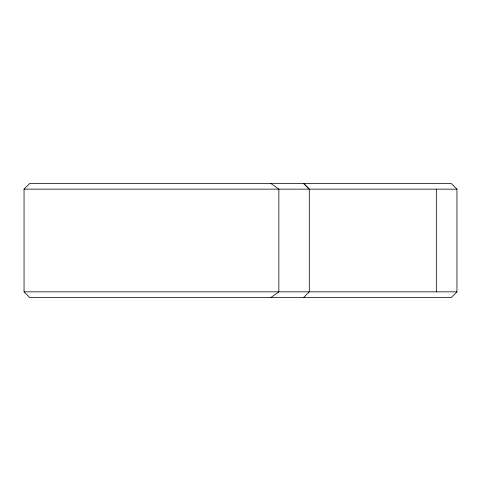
<?xml version="1.0" encoding="UTF-8"?>
<svg xmlns="http://www.w3.org/2000/svg" width="481" height="481" viewBox="0 0 481 481"><rect width="100%" height="100%" fill="white"/><g stroke="black" fill="none" stroke-linecap="round" stroke-linejoin="round"><path stroke-width="0.72" d="M24.05 189.153L29.756 183.447L451.238 183.447L456.95 189.153L456.95 291.847L451.238 297.553L29.756 297.553L24.05 291.847L24.05 189.153L456.95 189.153M303.595 297.553L309.301 291.847L309.301 189.153L303.601 183.447L309.301 189.153M270.863 297.553L278.86 291.847L278.86 189.153L270.863 183.447M24.05 291.847L456.95 291.847M436.321 189.153L436.321 291.847"/></g></svg>
